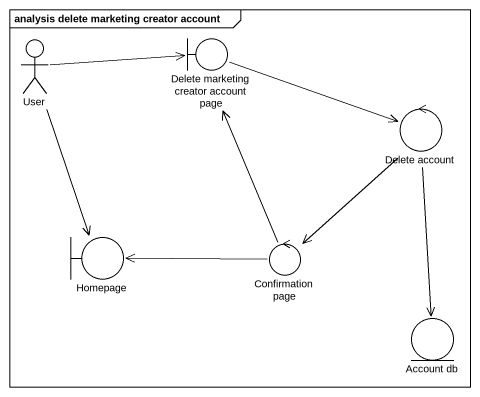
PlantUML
@startuml
mainframe analysis delete marketing creator account
actor User
boundary "Delete marketing creator account page" as Delete_marketing_creator
control "Delete account" as Delete_account
boundary Homepage
control "Confirmation page" as Confirmation_page
entity "Account db" as Account_db
User -right-> Delete_marketing_creator
User --> Homepage
Delete_marketing_creator -right-> Delete_account
Delete_account --> Confirmation_page
Delete_account --> Account_db
Confirmation_page -up-> Delete_marketing_creator
Confirmation_page -left-> Homepage
@enduml
